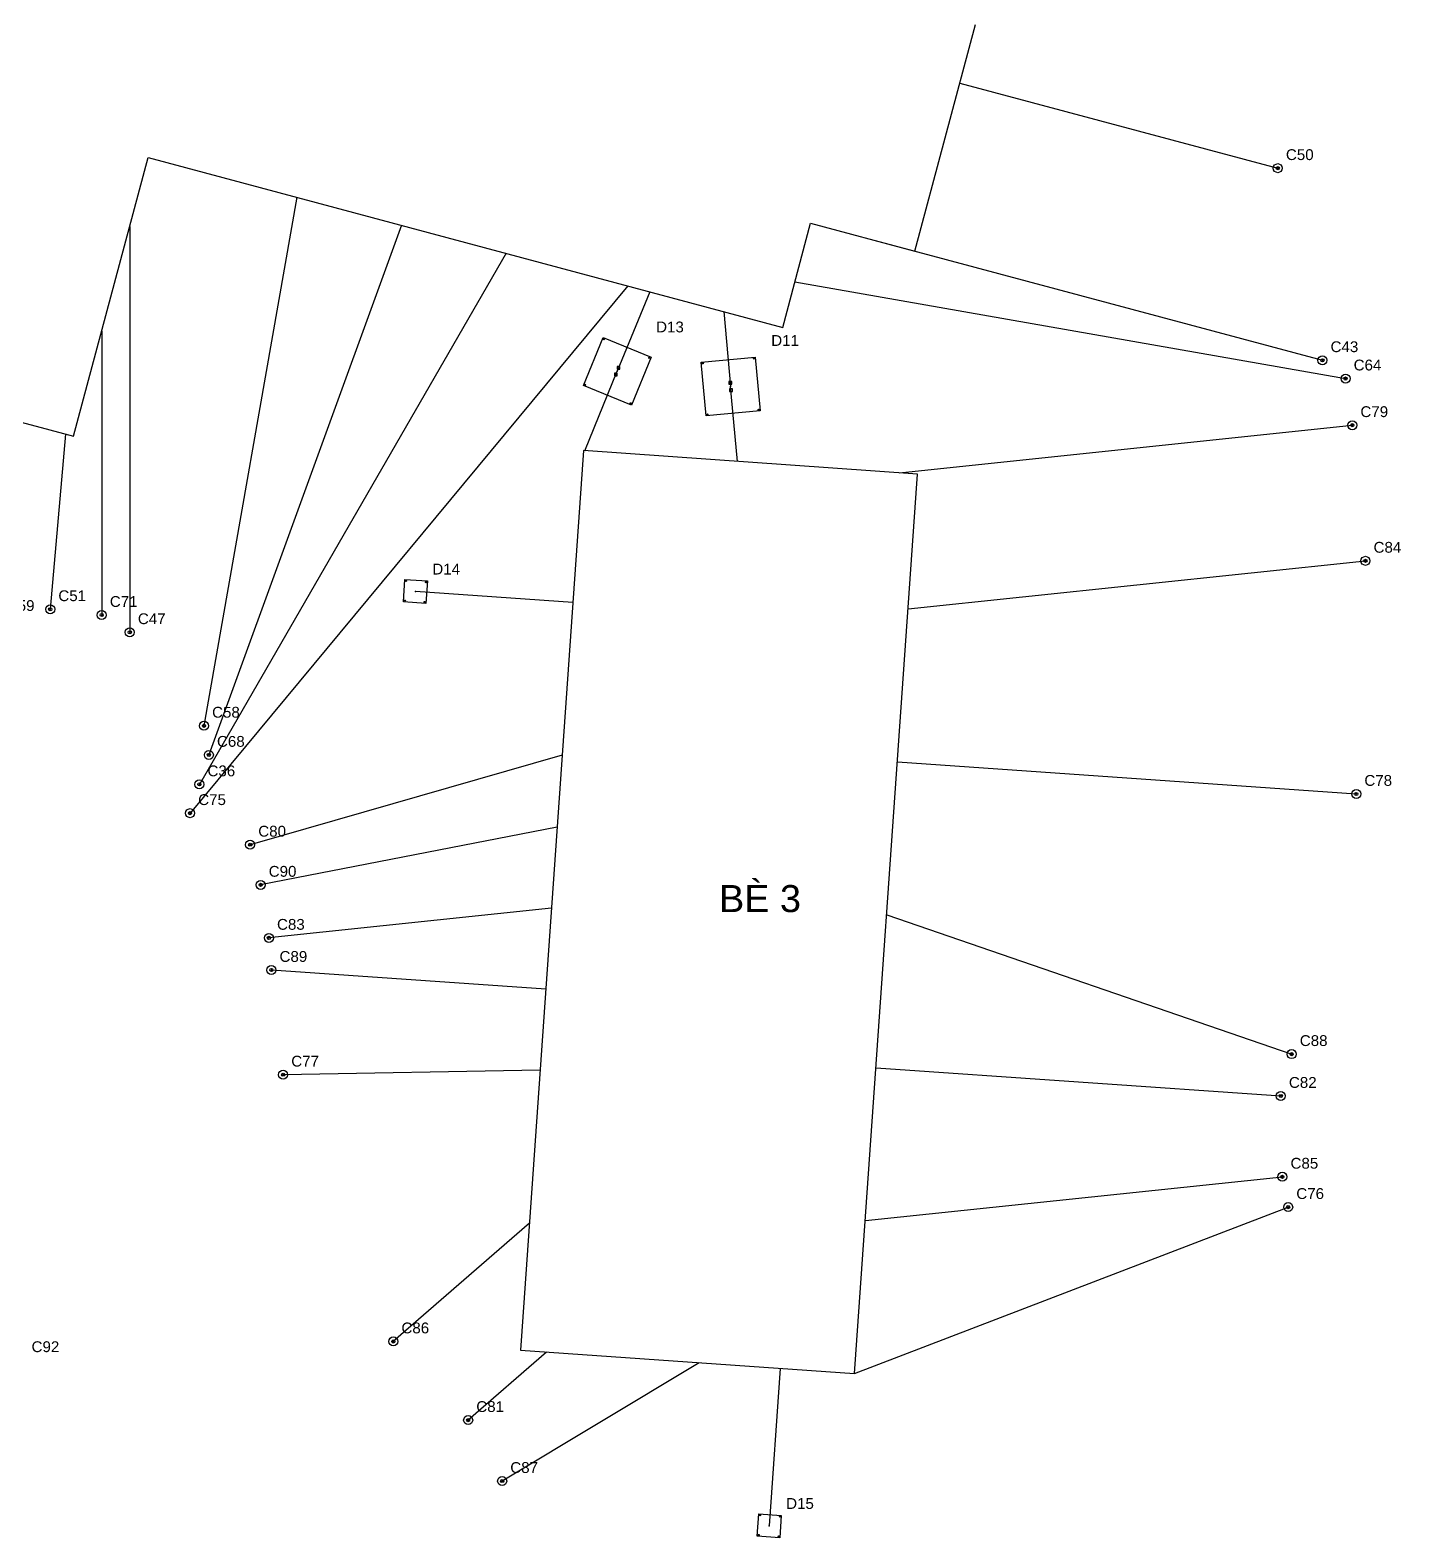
# Model space of a CAD drawing. Header units: metres. Extents: x -510 to 750, y -125 to 541.
# Drawn here: x 22.9 to 174.9, y 67.9 to 235.1 of the extents above; entities that cross this region are included whole.
import ezdxf

# ---------------------------------------------------------------- set-up
doc = ezdxf.new("R2010")
doc.units = ezdxf.units.M
for name, color, linetype in [('01_BE_PIN', 4, 'CONTINUOUS'), ('02_DAY_NEO_BO', 3, 'CONTINUOUS'), ('03_DAY_NEO_DAY', 1, 'CONTINUOUS'), ('04_COC_KHOAN_NHOI_BO', 2, 'CONTINUOUS'), ('05_DE_NEO_VIT_XOAN', 6, 'CONTINUOUS'), ('06_TOA_DO_TEXT', 7, 'CONTINUOUS')]:
    doc.layers.add(name, color=color, linetype=linetype)
doc.styles.add('VN', font='arial.ttf')

msp = doc.modelspace()

# ---------------------------------------------------------------- linework, layer by layer
at = {"layer": '01_BE_PIN'}
for p, q in [((120.971, 210.584), (127.7, 235.698)), ((27.67, 190.063), (35.952, 220.973)), ((35.952, 220.973), (106.311, 202.12)), ((106.311, 202.12), (109.408, 213.682)), ((109.408, 213.682), (120.971, 210.584)), ((-6.295, 199.164), (27.67, 190.063)), ((84.213, 188.458), (77.238, 88.712)), ((121.267, 185.867), (84.213, 188.458)), ((114.292, 86.12), (121.267, 185.867)), ((77.238, 88.712), (114.292, 86.12))]:
    msp.add_line(p, q, dxfattribs=at)
at = {"layer": '02_DAY_NEO_BO'}
for p, q in [((125.96, 229.22), (161.22, 219.78)), ((52.44, 216.55), (42.13, 157.95)), ((33.9, 213.32), (33.9, 168.32)), ((64.04, 213.45), (42.67, 154.72)), ((115.46, 212.06), (166.17, 198.48)), ((75.63, 210.34), (41.62, 151.45)), ((89.15, 206.72), (40.59, 148.26)), ((107.66, 207.17), (168.73, 196.45)), ((30.79, 201.73), (30.79, 170.23)), ((119.26, 186.01), (169.48, 191.28)), ((26.78, 190.3), (25.08, 170.87)), ((120.22, 170.91), (170.94, 176.24)), ((81.85, 154.68), (47.25, 144.76)), ((119.04, 153.95), (169.92, 150.39)), ((81.29, 146.7), (48.41, 140.31)), ((80.66, 137.72), (49.33, 134.43)), ((117.85, 137), (162.76, 121.54)), ((80.04, 128.74), (49.61, 130.87)), ((79.41, 119.76), (50.91, 119.26)), ((116.66, 120.04), (161.55, 116.9)), ((115.48, 103.08), (161.73, 107.94)), ((114.29, 86.12), (162.37, 104.58)), ((78.22, 102.8), (63.13, 89.68)), ((80.11, 88.51), (71.43, 80.96)), ((97.06, 87.33), (75.2, 74.2))]:
    msp.add_line(p, q, dxfattribs=at)
at = {"layer": '03_DAY_NEO_DAY'}
for p, q in [((91.56, 206.07), (87.96, 197.26)), ((99.77, 203.87), (100.54, 195.57)), ((84.35, 188.45), (87.96, 197.26)), ((101.31, 187.26), (100.54, 195.57)), ((83.04, 171.63), (65.58, 172.85)), ((106.04, 86.7), (104.82, 69.24))]:
    msp.add_line(p, q, dxfattribs=at)
at = {"layer": '04_COC_KHOAN_NHOI_BO'}
for centre, radius in [((161.22, 219.78), 0.5), ((161.22, 219.78), 0.175), ((166.17, 198.48), 0.5), ((166.17, 198.48), 0.175), ((168.73, 196.45), 0.5), ((168.73, 196.45), 0.175), ((169.48, 191.28), 0.5), ((169.48, 191.28), 0.175), ((170.94, 176.24), 0.5), ((170.94, 176.24), 0.175), ((25.08, 170.87), 0.5), ((25.08, 170.87), 0.175), ((30.79, 170.23), 0.5), ((30.79, 170.23), 0.175), ((33.9, 168.32), 0.5), ((33.9, 168.32), 0.175), ((42.13, 157.95), 0.5), ((42.13, 157.95), 0.175), ((42.67, 154.72), 0.5), ((42.67, 154.72), 0.175), ((41.62, 151.45), 0.5), ((41.62, 151.45), 0.175), ((169.92, 150.39), 0.5), ((169.92, 150.39), 0.175), ((40.59, 148.26), 0.5), ((40.59, 148.26), 0.175), ((47.25, 144.76), 0.5), ((47.25, 144.76), 0.175), ((48.41, 140.31), 0.5), ((48.41, 140.31), 0.175), ((49.33, 134.43), 0.5), ((49.33, 134.43), 0.175), ((49.61, 130.87), 0.5), ((49.61, 130.87), 0.175), ((162.76, 121.54), 0.5), ((162.76, 121.54), 0.175), ((50.91, 119.26), 0.5), ((50.91, 119.26), 0.175), ((161.55, 116.9), 0.5), ((161.55, 116.9), 0.175), ((161.73, 107.94), 0.5), ((161.73, 107.94), 0.175), ((162.37, 104.58), 0.5), ((162.37, 104.58), 0.175), ((63.13, 89.68), 0.5), ((63.13, 89.68), 0.175), ((71.43, 80.96), 0.5), ((71.43, 80.96), 0.175), ((75.2, 74.2), 0.5), ((75.2, 74.2), 0.175)]:
    msp.add_circle(centre, radius, dxfattribs=at)
for p in [(161.22, 219.78), (166.17, 198.48), (168.73, 196.45), (169.48, 191.28), (170.94, 176.24), (25.08, 170.87), (30.79, 170.23), (33.9, 168.32), (42.13, 157.95), (42.67, 154.72), (41.62, 151.45), (169.92, 150.39), (40.59, 148.26), (47.25, 144.76), (48.41, 140.31), (49.33, 134.43), (49.61, 130.87), (162.76, 121.54), (50.91, 119.26), (161.55, 116.9), (161.73, 107.94), (162.37, 104.58), (63.13, 89.68), (71.43, 80.96), (75.2, 74.2)]:
    msp.add_point(p, dxfattribs=at)
at = {"layer": '05_DE_NEO_VIT_XOAN'}
for p, q in [((84.212, 195.684), (86.384, 201.008)), ((86.384, 201.008), (91.708, 198.836)), ((88.261, 197.78), (87.961, 197.78)), ((87.961, 197.78), (87.961, 197.48)), ((87.961, 197.48), (88.261, 197.48)), ((88.261, 197.48), (88.261, 197.78)), ((91.708, 198.836), (89.536, 193.512)), ((97.276, 198.28), (103.25, 198.834)), ((97.83, 192.306), (97.276, 198.28)), ((103.25, 198.834), (103.804, 192.86)), ((89.536, 193.512), (84.212, 195.684)), ((87.958, 197.04), (87.658, 197.04)), ((87.658, 197.04), (87.658, 196.74)), ((87.658, 196.74), (87.958, 196.74)), ((87.958, 196.74), (87.958, 197.04)), ((100.653, 196.118), (100.353, 196.118)), ((100.353, 196.118), (100.353, 195.818)), ((100.353, 195.818), (100.653, 195.818)), ((100.653, 195.818), (100.653, 196.118)), ((100.727, 195.322), (100.427, 195.322)), ((100.427, 195.322), (100.427, 195.022)), ((100.427, 195.022), (100.727, 195.022)), ((100.727, 195.022), (100.727, 195.322)), ((103.804, 192.86), (97.83, 192.306)), ((64.246, 171.69), (64.42, 174.184)), ((64.42, 174.184), (66.914, 174.01)), ((66.914, 174.01), (66.74, 171.516)), ((66.74, 171.516), (64.246, 171.69)), ((103.486, 68.08), (103.66, 70.574)), ((103.66, 70.574), (106.154, 70.4)), ((106.154, 70.4), (105.98, 67.906)), ((105.98, 67.906), (103.486, 68.08))]:
    msp.add_line(p, q, dxfattribs=at)
for centre in [(86.467, 200.813), (91.513, 198.753), (97.439, 198.145), (103.115, 198.671), (84.407, 195.767), (89.453, 193.707), (97.965, 192.469), (103.641, 192.995), (64.559, 174.024), (66.754, 173.871), (64.406, 171.829), (66.601, 171.676), (103.799, 70.414), (105.994, 70.261), (103.646, 68.219), (105.841, 68.066)]:
    msp.add_circle(centre, 0.06, dxfattribs=at)
for p in [(87.96, 197.26), (100.54, 195.57), (65.58, 172.85), (104.82, 69.24)]:
    msp.add_point(p, dxfattribs=at)

# ---------------------------------------------------------------- texts
at = {"layer": '01_BE_PIN', "style": 'VN'}
msp.add_text('BÈ 3', height=3, dxfattribs=at).set_placement((99.253, 137.289))
at = {"layer": '06_TOA_DO_TEXT', "style": 'VN'}
for s, p in [('C50', (162.12, 220.68)), ('D13', (92.273, 201.573)), ('D11', (105.04, 200.07)), ('C43', (167.07, 199.38)), ('C64', (169.63, 197.35)), ('C79', (170.38, 192.18)), ('C84', (171.84, 177.14)), ('D14', (67.455, 174.725)), ('C51', (25.98, 171.77)), ('C71', (31.69, 171.13)), ('C59', (20.26, 170.68)), ('C47', (34.8, 169.22)), ('C58', (43.03, 158.85)), ('C68', (43.57, 155.62)), ('C36', (42.52, 152.35)), ('C78', (170.82, 151.29)), ('C75', (41.49, 149.16)), ('C80', (48.15, 145.66)), ('C90', (49.31, 141.21)), ('C83', (50.23, 135.33)), ('C89', (50.51, 131.77)), ('C88', (163.66, 122.44)), ('C77', (51.81, 120.16)), ('C82', (162.45, 117.8)), ('C85', (162.63, 108.84)), ('C76', (163.27, 105.48)), ('C86', (64.03, 90.58)), ('C92', (23.01, 88.5)), ('C81', (72.33, 81.86)), ('C87', (76.1, 75.1)), ('D15', (106.695, 71.115))]:
    msp.add_text(s, height=1.2, dxfattribs=at).set_placement(p)

doc.saveas('drawing.dxf')
